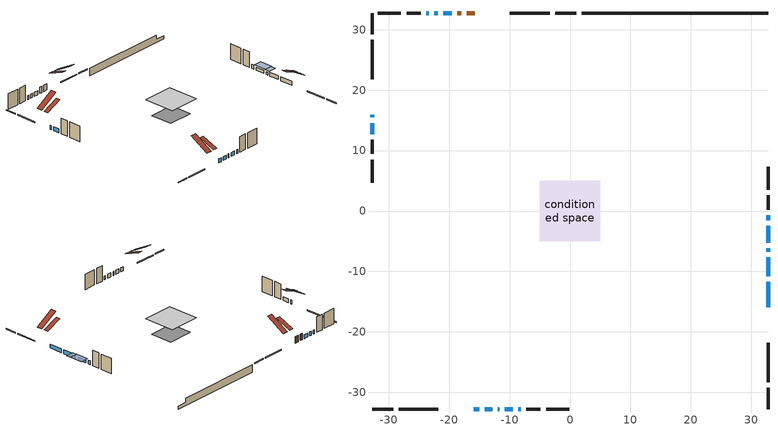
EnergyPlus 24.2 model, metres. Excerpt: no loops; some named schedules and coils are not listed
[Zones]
conditioned space
 floor adiabatic (AdiabaticFloorConstruction): -5,-5 -5,5 5,5 5,-5 z3.76
 floor foundation (Slab1 construction): -4.11,-3.58 -4.11,3.58 4.11,3.58 4.11,-3.58 z-1.02
 wall outside (RimJoist1 construction): 1.05,32.77 -2.45,32.77 / -32.77,-32.77 -29.27,-32.77 / -32.77,32.77 -32.77,29.27 / 32.77,-32.77 32.77,-29.27 z1.32:1.62
 wall outside (RimJoist2 construction): -3.38,32.77 -9.94,32.77 / -28.34,-32.77 -21.78,-32.77 / -32.77,28.34 -32.77,21.78 / 32.77,-28.34 32.77,-21.78 z1.32:1.62
 wall outside (AdiabaticWallConstruction 1): -15.78,32.77 -17.09,32.77 / -18.02,32.77 -18.67,32.77 z1.32:3.35
 wall outside (AdiabaticWallConstruction): -19.6,32.77 -20.97,32.77 / -21.89,32.77 -22.48,32.77 / 32.77,-15.93 32.77,-11.7 / 32.77,-10.78 32.77,-7.65 / -15.93,-32.77 -15,-32.77 / -14.08,-32.77 -12.91,-32.77 / -32.77,15.93 -32.77,15.49 / -11.98,-32.77 -11.75,-32.77 / -10.82,-32.77 -9.45,-32.77 / -23.41,32.77 -23.79,32.77 / -8.53,-32.77 -8.15,-32.77 / -32.77,14.56 -32.77,12.71 / 32.77,-1.52 32.77,-0.69 z1.32:2.54; 32.77,-6.73 32.77,-6.19 z1.32:2.18; 32.77,-5.26 32.77,-2.45 z1.32:2.24
 wall outside (Wall1 construction): -24.72,32.77 -27.05,32.77 / -7.22,-32.77 -4.89,-32.77 / -32.77,11.78 -32.77,9.45 / 32.77,0.24 32.77,2.57 z1.32:6.2
 wall outside (Wall2 construction): -27.98,32.77 -31.84,32.77 / -3.96,-32.77 -0.1,-32.77 / -32.77,8.52 -32.77,4.66 / 32.77,3.5 32.77,7.36 z1.32:6.2
 wall foundation (FoundationWall1 construction): 1.98,32.77,-1.02 1.98,32.77,1.32 29.69,32.77,1.32 29.69,32.77,-0.04 32.77,32.77,-0.04 32.77,32.77,-1.02
 window (WindowConstruction): -19.6,32.77 -20.97,32.77 z1.32:2.54
 window (WindowConstruction 4): -21.9,32.77 -22.48,32.77 z1.32:2.54
 window (WindowConstruction 5): 32.77,-15.93 32.77,-11.71 z1.32:2.54
 window (WindowConstruction 6): 32.77,-10.78 32.77,-7.65 z1.32:2.54
 window (WindowConstruction 7): -15.93,-32.77 -15,-32.77 z1.32:2.54
 window (WindowConstruction 8): -14.08,-32.77 -12.91,-32.77 z1.32:2.54
 window (WindowConstruction 9): -32.77,15.93 -32.77,15.49 z1.32:2.54
 window (WindowConstruction 14): 32.77,-6.72 32.77,-6.19 z1.32:2.18
 window (WindowConstruction 12): 32.77,-5.26 32.77,-2.45 z1.32:2.23
 window (WindowConstruction 13): -11.98,-32.77 -11.75,-32.77 z1.32:2.54
 window (WindowConstruction 1): -10.82,-32.77 -9.45,-32.77 z1.32:2.54
 window (WindowConstruction 10): -23.41,32.77 -23.79,32.77 z1.32:2.54
 window (WindowConstruction 11): -8.53,-32.77 -8.15,-32.77 z1.32:2.54
 window (WindowConstruction 2): -32.77,14.56 -32.77,12.71 z1.32:2.54
 window (WindowConstruction 3): 32.77,-1.52 32.77,-0.69 z1.32:2.54
 door (Door): -15.78,32.77 -17.09,32.77 z1.32:3.35
 door (Door 1): -18.02,32.77 -18.67,32.77 z1.32:3.35
 ceiling adiabatic (AdiabaticFloorConstruction): 5,-5 5,5 -5,5 -5,-5 z3.76
 roof outside (Roof1 construction): -12.57,32.77,6.2 -12.57,26.89,9.63 -10.87,26.89,9.63 -10.87,32.77,6.2; -19.15,-32.77,6.2 -19.15,-26.89,9.63 -20.85,-26.89,9.63 -20.85,-32.77,6.2; -32.77,19.15,6.2 -26.89,19.15,9.63 -26.89,20.85,9.63 -32.77,20.85,6.2; 32.77,-19.15,6.2 26.89,-19.15,9.63 26.89,-20.85,9.63 32.77,-20.85,6.2
 roof outside (Roof2 construction): -14.86,32.77,6.2 -14.86,27.74,8.29 -13.5,27.74,8.29 -13.5,32.77,6.2; -16.86,-32.77,6.2 -16.86,-27.74,8.29 -18.22,-27.74,8.29 -18.22,-32.77,6.2; -32.77,16.86,6.2 -27.74,16.86,8.29 -27.74,18.22,8.29 -32.77,18.22,6.2; 32.77,-16.86,6.2 27.74,-16.86,8.29 27.74,-18.22,8.29 32.77,-18.22,6.2
shading: 32.77,-5.58 32.77,-7.33 35.21,-7.33 35.21,-5.58 z2.79; 32.77,-1.84 32.77,-5.87 35.21,-5.87 35.21,-1.84 z2.84
[Building]
Building 1: Terrain=Suburbs
[Site:Location]
Quebec Intl AP_QC: Latitude {deg}=46.8; Longitude {deg}=-71.38; Time Zone {hr}=-5; Elevation {m}=74; Keep Site Location Information=Yes
[Site:GroundTemperature:Shallow]
0.0108218, -2.24938, -2.43038, -1.3578, 2.94801, 7.23376, 10.9493, 13.303, 13.5029, 11.5886, 7.96783, 3.81355
[Site:WaterMainsTemperature]
Calculation Method=Schedule; Temperature Schedule=mains temperature schedule
[Material] Roughness=Rough; Thermal Absorptance=0.9
Name | Thickness {m} | Conductivity {W/m-K} | Density {kg/m3} | Specific Heat {J/kg-K} | Solar Absorptance | Visible Absorptance
asphalt or fiberglass shingles | 0.00635 | 0.162714 | 1121.4 | 1465.45 | 0.4 | 0.4
concrete 4.0 in. | 0.1016 | 1.803125 | 2242.8 | 837.4 | 0.7 | 0.7
concrete 8.0 in. | 0.2032 | 1.803125 | 2242.8 | 837.4 | 0.7 | 0.7
door material | 0.04445 | 0.053851 | 512.64 | 1214.23 | 0.7 | 0.7
exterior vertical ins | 0.0410211 | 0.029427 | 32.04 | 1214.23 | 0.7 | 0.7
floor covering | 0.0127 | 0.0433444 | 54.468 | 1339.84 | 0.6 | 0.6
floor rigid ins; wall rigid ins | 0.512978 | 0.029427 | 32.04 | 1214.23 | 0.7 | 0.7
floor stud and cavity | 0.1397 | 1.75129 | 37.0049 | 1207.88 | 0.7 | 0.7
furniture material conditioned space 1 | 0.1524 | 0.115458 | 640.8 | 1214.23 | 0.6 | 0.6
gypsum board | 0.0127 | 0.160291 | 801 | 837.4 | 0.6 | 0.6
gypsum board 1 | 0.0127 | 0.160291 | 801 | 837.4 | 0.7 | 0.7
osb sheathing 0.5 in. | 0.0127 | 0.115458 | 512.64 | 1214.23 | 0.7 | 0.7
osb sheathing 0.75 in. | 0.01905 | 0.115458 | 512.64 | 1214.23 | 0.7 | 0.7
osb sheathing 2.0 in. | 0.0508 | 0.115458 | 512.64 | 1214.23 | 0.7 | 0.7
rim joist rigid ins; roof rigid ins | 0.051816 | 0.029427 | 32.04 | 1214.23 | 0.7 | 0.7
rim joist stud and cavity | 0.0508 | 0.397493 | 125.044 | 1163.47 | 0.6 | 0.6
rim joist stud and cavity 1 | 0.0508 | 0.0349451 | 125.044 | 1163.47 | 0.6 | 0.6
roof stud and cavity | 0.2032 | 0.146882 | 78.34581 | 1123.46 | 0.7 | 0.7
roof stud and cavity 1 | 0.2032 | 0.148425 | 78.34581 | 1123.46 | 0.7 | 0.7
wall stud and cavity | 0.1397 | 0.0847632 | 139.0536 | 1170.24 | 0.7 | 0.7
wall stud and cavity 1 | 0.1397 | 0.0830768 | 139.0536 | 1170.24 | 0.7 | 0.7
wall stud and cavity 2 | 0.0889 | 0.380278 | 52.3479 | 1209.89 | 0.7 | 0.7
wall stud and cavity 3 | 0.0889 | 0.391764 | 83.0341 | 1211.67 | 0.7 | 0.7
wood siding | 0.0254 | 0.102417 | 544.68 | 1172.36 | 0.4 | 0.4
wood siding 1; wood siding 2; wood siding 3 | 0.0254 | 0.102417 | 544.68 | 1172.36 | 0.7 | 0.7
[WindowMaterial:SimpleGlazingSystem]
Name | U-Factor {W/m2-K} | Solar Heat Gain Coefficient
WindowMaterial | 2.96732 | 0.55
WindowMaterial 1 | 2.95029 | 0.58
WindowMaterial 10 | 3.07407 | 0.36
WindowMaterial 2 | 3.73556 | 0.71
WindowMaterial 3 | 2.98776 | 0.52
WindowMaterial 4 | 2.93382 | 0.6
WindowMaterial 5 | 2.97414 | 0.6
WindowMaterial 6 | 3.00196 | 0.5
WindowMaterial 7 | 3.10757 | 0.59
WindowMaterial 8 | 3.04795 | 0.44
WindowMaterial 9 | 3.02297 | 0.51
[Construction]
AdiabaticFloorConstruction: floor stud and cavity, floor rigid ins, osb sheathing 0.75 in., floor covering
AdiabaticWallConstruction: wood siding 2, wall rigid ins, wall stud and cavity 2, gypsum board
AdiabaticWallConstruction 1: wood siding 3, wall rigid ins, wall stud and cavity 2, gypsum board
Door; Door 1: door material
FoundationWall1 construction: concrete 8.0 in., gypsum board 1
furniture construction conditioned space 1: furniture material conditioned space 1
PartitionWallConstruction: gypsum board, wall stud and cavity 3, gypsum board
RimJoist1 construction: wood siding 1, rim joist rigid ins, osb sheathing 2.0 in., rim joist stud and cavity
RimJoist2 construction: wood siding 1, rim joist rigid ins, osb sheathing 2.0 in., rim joist stud and cavity 1
Roof1 construction: asphalt or fiberglass shingles, roof rigid ins, osb sheathing 0.75 in., roof stud and cavity, gypsum board
Roof2 construction: asphalt or fiberglass shingles, roof rigid ins, osb sheathing 0.75 in., roof stud and cavity 1, gypsum board
Slab1 construction: concrete 4.0 in.
Wall1 construction: wood siding, osb sheathing 0.5 in., wall stud and cavity, gypsum board
Wall2 construction: wood siding, osb sheathing 0.5 in., wall stud and cavity 1, gypsum board
WindowConstruction; WindowConstruction 1: WindowMaterial
WindowConstruction 10: WindowMaterial 7
WindowConstruction 11; WindowConstruction 14: WindowMaterial 8
WindowConstruction 12: WindowMaterial 9
WindowConstruction 13: WindowMaterial 10
WindowConstruction 2; WindowConstruction 7: WindowMaterial 1
WindowConstruction 3: WindowMaterial 2
WindowConstruction 4; WindowConstruction 8: WindowMaterial 3
WindowConstruction 5: WindowMaterial 4
WindowConstruction 6: WindowMaterial 5
WindowConstruction 9: WindowMaterial 6
[Zone]
conditioned space: Multiplier=1; Volume {m3}=457.2; Part of Total Floor Area=Yes
[Space]
conditioned space 1: Zone=conditioned space; Volume {m3}=457.2
[SurfaceProperty:ExposedFoundationPerimeter]
Slab1: Exposed Perimeter Calculation Method=TotalExposedPerimeter; Total Exposed Perimeter {m}=30.785
[InternalMass] Zone or ZoneList=conditioned space; Space or SpaceList=conditioned space 1
Name | Construction | Surface Area {m2}
furniture mass conditioned space 1 | furniture construction conditioned space 1 | 63.6201
partition wall mass | PartitionWallConstruction | 159.05
[Lights]
interior lighting: Zone or ZoneList or Space or SpaceList=conditioned space 1; Schedule=interior lighting schedule; Design Level Calculation Method=LightingLevel; Lighting Level {W}=343.2; Return Air Fraction=0; Fraction Radiant=0.6; Fraction Visible=0.2; Fraction Replaceable=1
[People]
occupants: Zone or ZoneList or Space or SpaceList=conditioned space 1; Number of People Schedule=occupants schedule; Number of People Calculation Method=People; Number of People=3; Fraction Radiant=0.314171; Sensible Heat Fraction=0.56303; Activity Level Schedule=occupants activity schedule; Carbon Dioxide Generation Rate {m3/s-W}=0; Enable ASHRAE 55 Comfort Warnings=No; Mean Radiant Temperature Calculation Type=EnclosureAveraged
[ElectricEquipment] Zone or ZoneList or Space or SpaceList=conditioned space 1; Design Level Calculation Method=EquipmentLevel
Name | Schedule | Design Level {W} | Fraction Latent | Fraction Radiant | Fraction Lost
clothes dryer | clothes dryer schedule | 140.772 | 0.015 | 0.081 | 0.85
clothes washer | clothes washer schedule | 32.1985 | 0.03 | 0.162 | 0.7
cooking range | cooking range schedule | 215.147 | 0.08 | 0.432 | 0.2
dishwasher | dishwasher schedule | 66.8632 | 0.3 | 0.18 | 0.4
fridge | fridge schedule | 72.9452 | 0 | 0.6 | 0
mech vent house fan | mech vent house fan schedule | 0 | 0 | 0 | 1
mech vent house fan cfis | mech vent house fan cfis schedule | 0 | 0 | 0 | 0
mech vent range fan 0 | mech vent range fan 0 schedule | 57 | 0 | 0 | 1
misc plug loads | misc plug loads schedule | 494.7 | 0.045 | 0.513 | 0.1
whole house fan | Always On Discrete | 0 | 0 | 0 | 1
[OtherEquipment] Zone or ZoneList or Space or SpaceList=conditioned space 1; Design Level Calculation Method=EquipmentLevel
Name | Fuel Type | Schedule | Design Level {W} | Fraction Latent | Fraction Radiant | Fraction Lost
clothes dryer 1 | Electricity | clothes dryer schedule | 0 | 0.015 | 0.081 | 0.85
cooking range 1 | Electricity | cooking range schedule | 0 | 0.08 | 0.432 | 0.2
general water use latent | None | general water use schedule | 62.594 | 1 | 0 | 0
general water use sensible | None | general water use schedule | -61.6891 | 0 | 0.6 | 0
mech vent house fan latent load | None | Always On Discrete | 0 | 1 | 0 | 0
mech vent house fan sensible load | None | Always On Discrete | 0 | 0 | 0 | 0
water heater energy adjustment1 | Electricity | Always On Discrete | 0.01 | 0 | 0 | 1
[ZoneInfiltration:DesignFlowRate] Zone or ZoneList or Space or SpaceList=conditioned space 1; Schedule=Always On Discrete; Design Flow Rate Calculation Method=Flow/Zone; Design Flow Rate {m3/s}=0
infil flow; natural vent flow; whole house fan flow
[ZoneControl:Thermostat]
conditioned space Thermostat: Zone or ZoneList=conditioned space; Control Type Schedule=conditioned space Thermostat Schedule; Control 1=conditioned space temperature setpoint; Temperature Difference Between Cutout And Setpoint {deltaC}=0
[ThermostatSetpoint:DualSetpoint]
conditioned space temperature setpoint: Heating Setpoint Temperature Schedule=heating setpoint; Cooling Setpoint Temperature Schedule=cooling setpoint
[AirLoopHVAC:UnitarySystem] Control Type=Load; Controlling Zone or Thermostat Location=conditioned space; Dehumidification Control Type=None; Availability Schedule=Always On Discrete; Fan Placement=BlowThrough; DX Heating Coil Sizing Ratio=1; Use DOAS DX Cooling Coil=No; Minimum Supply Air Temperature {C}=2; Latent Load Control=SensibleOnlyLoadControl; Cooling Supply Air Flow Rate Method=None; Heating Supply Air Flow Rate Method=SupplyAirFlowRate; Heating Supply Air Flow Rate {m3/s}=0.00141584; No Load Supply Air Flow Rate Method=SupplyAirFlowRate; No Load Supply Air Flow Rate {m3/s}=0; No Load Supply Air Flow Rate Control Set To Low Speed=Yes; Maximum Supply Air Temperature {C}=48.8889; Maximum Outdoor Dry-Bulb Temperature for Supplemental Heater Operation {C}=21; Ancillary On-Cycle Electric Power {W}=0; Ancillary Off-Cycle Electric Power {W}=0
Name | Supply Fan | Supply Air Fan Operating Mode Schedule | Heating Coil
unit heater unitary system | unit heater supply fan | unit heater auto fan schedule | unit heater htg coil
unit heater unitary system 1 | unit heater supply fan 1 | unit heater auto fan schedule 1 | unit heater htg coil 1
[Zone equipment]
conditioned space: electric baseboard, unit heater unitary system, unit heater unitary system 1
[Foundation:Kiva]
Foundation Kiva 1: Initial Indoor Air Temperature {C}=18; Wall Height Above Grade {m}=1.32; Wall Depth Below Slab {m}=0.2032; Custom Block Material Name 1=exterior vertical ins; Custom Block Depth 1 {m}=2.34001; Custom Block X Position 1 {m}=0.2159; Custom Block Z Position 1 {m}=0
[Foundation:Kiva:Settings]
Soil Conductivity {W/m-K}=0.849921; Soil Density {kg/m3}=1842.3; Soil Specific Heat {J/kg-K}=418.7; Ground Solar Absorptivity=0.9; Ground Thermal Absorptivity=0.9; Ground Surface Roughness {m}=0.03; Far-Field Width {m}=40; Deep-Ground Boundary Condition=ZeroFlux; Deep-Ground Depth {m}=40; Minimum Cell Dimension {m}=0.2; Maximum Cell Growth Coefficient=3; Simulation Timestep=Timestep
[Exterior:Lights]
exterior lighting: Schedule=exterior lighting schedule; Design Level {W}=75.6
[EnergyManagementSystem:Sensor] Output:Variable or Output:Meter Index Key=conditioned space
Name | Output:Variable or Output:Meter
conditioned_space_clg_unmet_s | Zone Cooling Setpoint Not Met Time
conditioned_space_htg_unmet_s | Zone Heating Setpoint Not Met Time
fridge_tin_s; tin_s; tin_s_1 | Zone Mean Air Temperature
tout_s | Zone Outdoor Air Drybulb Temperature
win_s | Zone Air Humidity Ratio
[Schedule:Week:Daily]
interior lighting schedule Week Rule - Jan1-Jan27: interior lighting schedule day, interior lighting schedule day, interior lighting schedule day, interior lighting schedule day, interior lighting schedule day, interior lighting schedule day, interior lighting schedule day, interior lighting schedule default day, interior lighting schedule default day, interior lighting schedule default day, interior lighting schedule default day, interior lighting schedule default day
interior lighting schedule Week Rule - Jan28-Feb3: interior lighting schedule day, interior lighting schedule day, interior lighting schedule day, interior lighting schedule day, interior lighting schedule day 1, interior lighting schedule day 1, interior lighting schedule day 1, interior lighting schedule default day, interior lighting schedule default day, interior lighting schedule default day, interior lighting schedule default day, interior lighting schedule default day
interior lighting schedule Week Rule - Feb4-Feb24: interior lighting schedule day 1, interior lighting schedule day 1, interior lighting schedule day 1, interior lighting schedule day 1, interior lighting schedule day 1, interior lighting schedule day 1, interior lighting schedule day 1, interior lighting schedule default day, interior lighting schedule default day, interior lighting schedule default day, interior lighting schedule default day, interior lighting schedule default day
interior lighting schedule Week Rule - Feb25-Mar3: interior lighting schedule day 1, interior lighting schedule day 1, interior lighting schedule day 1, interior lighting schedule day 1, interior lighting schedule day 2, interior lighting schedule day 2, interior lighting schedule day 2, interior lighting schedule default day, interior lighting schedule default day, interior lighting schedule default day, interior lighting schedule default day, interior lighting schedule default day
interior lighting schedule Week Rule - Mar4-Mar31: interior lighting schedule day 2, interior lighting schedule day 2, interior lighting schedule day 2, interior lighting schedule day 2, interior lighting schedule day 2, interior lighting schedule day 2, interior lighting schedule day 2, interior lighting schedule default day, interior lighting schedule default day, interior lighting schedule default day, interior lighting schedule default day, interior lighting schedule default day
interior lighting schedule Week Rule - Apr1-Apr28: interior lighting schedule day 3, interior lighting schedule day 3, interior lighting schedule day 3, interior lighting schedule day 3, interior lighting schedule day 3, interior lighting schedule day 3, interior lighting schedule day 3, interior lighting schedule default day, interior lighting schedule default day, interior lighting schedule default day, interior lighting schedule default day, interior lighting schedule default day
interior lighting schedule Week Rule - Apr29-May5: interior lighting schedule day 3, interior lighting schedule day 3, interior lighting schedule day 4, interior lighting schedule day 4, interior lighting schedule day 4, interior lighting schedule day 4, interior lighting schedule day 4, interior lighting schedule default day, interior lighting schedule default day, interior lighting schedule default day, interior lighting schedule default day, interior lighting schedule default day
interior lighting schedule Week Rule - May6-May26: interior lighting schedule day 4, interior lighting schedule day 4, interior lighting schedule day 4, interior lighting schedule day 4, interior lighting schedule day 4, interior lighting schedule day 4, interior lighting schedule day 4, interior lighting schedule default day, interior lighting schedule default day, interior lighting schedule default day, interior lighting schedule default day, interior lighting schedule default day
interior lighting schedule Week Rule - May27-Jun2: interior lighting schedule day 4, interior lighting schedule day 4, interior lighting schedule day 4, interior lighting schedule day 4, interior lighting schedule day 4, interior lighting schedule day 5, interior lighting schedule day 5, interior lighting schedule default day, interior lighting schedule default day, interior lighting schedule default day, interior lighting schedule default day, interior lighting schedule default day
interior lighting schedule Week Rule - Jun3-Jun30: interior lighting schedule day 5, interior lighting schedule day 5, interior lighting schedule day 5, interior lighting schedule day 5, interior lighting schedule day 5, interior lighting schedule day 5, interior lighting schedule day 5, interior lighting schedule default day, interior lighting schedule default day, interior lighting schedule default day, interior lighting schedule default day, interior lighting schedule default day
interior lighting schedule Week Rule - Jul1-Jul28: interior lighting schedule day 6, interior lighting schedule day 6, interior lighting schedule day 6, interior lighting schedule day 6, interior lighting schedule day 6, interior lighting schedule day 6, interior lighting schedule day 6, interior lighting schedule default day, interior lighting schedule default day, interior lighting schedule default day, interior lighting schedule default day, interior lighting schedule default day
interior lighting schedule Week Rule - Jul29-Aug4: interior lighting schedule day 6, interior lighting schedule day 6, interior lighting schedule day 6, interior lighting schedule day 7, interior lighting schedule day 7, interior lighting schedule day 7, interior lighting schedule day 7, interior lighting schedule default day, interior lighting schedule default day, interior lighting schedule default day, interior lighting schedule default day, interior lighting schedule default day
interior lighting schedule Week Rule - Aug5-Aug25: interior lighting schedule day 7, interior lighting schedule day 7, interior lighting schedule day 7, interior lighting schedule day 7, interior lighting schedule day 7, interior lighting schedule day 7, interior lighting schedule day 7, interior lighting schedule default day, interior lighting schedule default day, interior lighting schedule default day, interior lighting schedule default day, interior lighting schedule default day
interior lighting schedule Week Rule - Aug26-Sep1: interior lighting schedule day 7, interior lighting schedule day 7, interior lighting schedule day 7, interior lighting schedule day 7, interior lighting schedule day 7, interior lighting schedule day 7, interior lighting schedule day 8, interior lighting schedule default day, interior lighting schedule default day, interior lighting schedule default day, interior lighting schedule default day, interior lighting schedule default day
interior lighting schedule Week Rule - Sep2-Sep29: interior lighting schedule day 8, interior lighting schedule day 8, interior lighting schedule day 8, interior lighting schedule day 8, interior lighting schedule day 8, interior lighting schedule day 8, interior lighting schedule day 8, interior lighting schedule default day, interior lighting schedule default day, interior lighting schedule default day, interior lighting schedule default day, interior lighting schedule default day
interior lighting schedule Week Rule - Sep30-Oct6: interior lighting schedule day 8, interior lighting schedule day 9, interior lighting schedule day 9, interior lighting schedule day 9, interior lighting schedule day 9, interior lighting schedule day 9, interior lighting schedule day 9, interior lighting schedule default day, interior lighting schedule default day, interior lighting schedule default day, interior lighting schedule default day, interior lighting schedule default day
interior lighting schedule Week Rule - Oct7-Oct27: interior lighting schedule day 9, interior lighting schedule day 9, interior lighting schedule day 9, interior lighting schedule day 9, interior lighting schedule day 9, interior lighting schedule day 9, interior lighting schedule day 9, interior lighting schedule default day, interior lighting schedule default day, interior lighting schedule default day, interior lighting schedule default day, interior lighting schedule default day
interior lighting schedule Week Rule - Oct28-Nov3: interior lighting schedule day 9, interior lighting schedule day 9, interior lighting schedule day 9, interior lighting schedule day 9, interior lighting schedule day 10, interior lighting schedule day 10, interior lighting schedule day 10, interior lighting schedule default day, interior lighting schedule default day, interior lighting schedule default day, interior lighting schedule default day, interior lighting schedule default day
interior lighting schedule Week Rule - Nov4-Nov24: interior lighting schedule day 10, interior lighting schedule day 10, interior lighting schedule day 10, interior lighting schedule day 10, interior lighting schedule day 10, interior lighting schedule day 10, interior lighting schedule day 10, interior lighting schedule default day, interior lighting schedule default day, interior lighting schedule default day, interior lighting schedule default day, interior lighting schedule default day
interior lighting schedule Week Rule - Nov25-Dec1: interior lighting schedule day 10, interior lighting schedule day 10, interior lighting schedule day 10, interior lighting schedule day 10, interior lighting schedule day 10, interior lighting schedule day 10, interior lighting schedule day 11, interior lighting schedule default day, interior lighting schedule default day, interior lighting schedule default day, interior lighting schedule default day, interior lighting schedule default day
interior lighting schedule Week Rule - Dec2-Dec31: interior lighting schedule day 11, interior lighting schedule day 11, interior lighting schedule day 11, interior lighting schedule day 11, interior lighting schedule day 11, interior lighting schedule day 11, interior lighting schedule day 11, interior lighting schedule default day, interior lighting schedule default day, interior lighting schedule default day, interior lighting schedule default day, interior lighting schedule default day
occupants schedule Week Rule - Jan1-Dec31: occupants schedule day, occupants schedule day, occupants schedule day, occupants schedule day, occupants schedule day, occupants schedule day, occupants schedule day, occupants schedule default day, occupants schedule default day, occupants schedule default day, occupants schedule default day, occupants schedule default day
clothes dryer schedule Week Rule - Jan1-Dec31: clothes dryer schedule day, clothes dryer schedule day, clothes dryer schedule day, clothes dryer schedule day, clothes dryer schedule day, clothes dryer schedule day, clothes dryer schedule day, clothes dryer schedule default day, clothes dryer schedule default day, clothes dryer schedule default day, clothes dryer schedule default day, clothes dryer schedule default day
clothes washer schedule Week Rule - Jan1-Dec31: clothes washer schedule day, clothes washer schedule day, clothes washer schedule day, clothes washer schedule day, clothes washer schedule day, clothes washer schedule day, clothes washer schedule day, clothes washer schedule default day, clothes washer schedule default day, clothes washer schedule default day, clothes washer schedule default day, clothes washer schedule default day
cooking range schedule Week Rule - Jan1-Dec31: cooking range schedule day, cooking range schedule day, cooking range schedule day, cooking range schedule day, cooking range schedule day, cooking range schedule day, cooking range schedule day, cooking range schedule default day, cooking range schedule default day, cooking range schedule default day, cooking range schedule default day, cooking range schedule default day
dishwasher schedule Week Rule - Jan1-Dec31: dishwasher schedule day, dishwasher schedule day, dishwasher schedule day, dishwasher schedule day, dishwasher schedule day, dishwasher schedule day, dishwasher schedule day, dishwasher schedule default day, dishwasher schedule default day, dishwasher schedule default day, dishwasher schedule default day, dishwasher schedule default day
mech vent range fan 0 schedule Week Rule - Jan1-Dec31: mech vent range fan 0 schedule day, mech vent range fan 0 schedule day, mech vent range fan 0 schedule day, mech vent range fan 0 schedule day, mech vent range fan 0 schedule day, mech vent range fan 0 schedule day, mech vent range fan 0 schedule day, mech vent range fan 0 schedule default day, mech vent range fan 0 schedule default day, mech vent range fan 0 schedule default day, mech vent range fan 0 schedule default day, mech vent range fan 0 schedule default day
misc plug loads schedule Week Rule - Jan1-Dec31: misc plug loads schedule day, misc plug loads schedule day, misc plug loads schedule day, misc plug loads schedule day, misc plug loads schedule day, misc plug loads schedule day, misc plug loads schedule day, misc plug loads schedule default day, misc plug loads schedule default day, misc plug loads schedule default day, misc plug loads schedule default day, misc plug loads schedule default day
general water use schedule Week Rule - Jan1-Dec31: general water use schedule day, general water use schedule day, general water use schedule day, general water use schedule day, general water use schedule day, general water use schedule day, general water use schedule day, general water use schedule default day, general water use schedule default day, general water use schedule default day, general water use schedule default day, general water use schedule default day
exterior lighting schedule Week Rule - Jan1-Jan27: exterior lighting schedule day, exterior lighting schedule day, exterior lighting schedule day, exterior lighting schedule day, exterior lighting schedule day, exterior lighting schedule day, exterior lighting schedule day, exterior lighting schedule default day, exterior lighting schedule default day, exterior lighting schedule default day, exterior lighting schedule default day, exterior lighting schedule default day
exterior lighting schedule Week Rule - Jan28-Feb3: exterior lighting schedule day, exterior lighting schedule day, exterior lighting schedule day, exterior lighting schedule day, exterior lighting schedule day 1, exterior lighting schedule day 1, exterior lighting schedule day 1, exterior lighting schedule default day, exterior lighting schedule default day, exterior lighting schedule default day, exterior lighting schedule default day, exterior lighting schedule default day
exterior lighting schedule Week Rule - Feb4-Feb24: exterior lighting schedule day 1, exterior lighting schedule day 1, exterior lighting schedule day 1, exterior lighting schedule day 1, exterior lighting schedule day 1, exterior lighting schedule day 1, exterior lighting schedule day 1, exterior lighting schedule default day, exterior lighting schedule default day, exterior lighting schedule default day, exterior lighting schedule default day, exterior lighting schedule default day
exterior lighting schedule Week Rule - Feb25-Mar3: exterior lighting schedule day 1, exterior lighting schedule day 1, exterior lighting schedule day 1, exterior lighting schedule day 1, exterior lighting schedule day 2, exterior lighting schedule day 2, exterior lighting schedule day 2, exterior lighting schedule default day, exterior lighting schedule default day, exterior lighting schedule default day, exterior lighting schedule default day, exterior lighting schedule default day
exterior lighting schedule Week Rule - Mar4-Mar31: exterior lighting schedule day 2, exterior lighting schedule day 2, exterior lighting schedule day 2, exterior lighting schedule day 2, exterior lighting schedule day 2, exterior lighting schedule day 2, exterior lighting schedule day 2, exterior lighting schedule default day, exterior lighting schedule default day, exterior lighting schedule default day, exterior lighting schedule default day, exterior lighting schedule default day
exterior lighting schedule Week Rule - Apr1-Apr28: exterior lighting schedule day 3, exterior lighting schedule day 3, exterior lighting schedule day 3, exterior lighting schedule day 3, exterior lighting schedule day 3, exterior lighting schedule day 3, exterior lighting schedule day 3, exterior lighting schedule default day, exterior lighting schedule default day, exterior lighting schedule default day, exterior lighting schedule default day, exterior lighting schedule default day
exterior lighting schedule Week Rule - Apr29-May5: exterior lighting schedule day 3, exterior lighting schedule day 3, exterior lighting schedule day 4, exterior lighting schedule day 4, exterior lighting schedule day 4, exterior lighting schedule day 4, exterior lighting schedule day 4, exterior lighting schedule default day, exterior lighting schedule default day, exterior lighting schedule default day, exterior lighting schedule default day, exterior lighting schedule default day
exterior lighting schedule Week Rule - May6-May26: exterior lighting schedule day 4, exterior lighting schedule day 4, exterior lighting schedule day 4, exterior lighting schedule day 4, exterior lighting schedule day 4, exterior lighting schedule day 4, exterior lighting schedule day 4, exterior lighting schedule default day, exterior lighting schedule default day, exterior lighting schedule default day, exterior lighting schedule default day, exterior lighting schedule default day
exterior lighting schedule Week Rule - May27-Jun2: exterior lighting schedule day 4, exterior lighting schedule day 4, exterior lighting schedule day 4, exterior lighting schedule day 4, exterior lighting schedule day 4, exterior lighting schedule day 5, exterior lighting schedule day 5, exterior lighting schedule default day, exterior lighting schedule default day, exterior lighting schedule default day, exterior lighting schedule default day, exterior lighting schedule default day
exterior lighting schedule Week Rule - Jun3-Jun30: exterior lighting schedule day 5, exterior lighting schedule day 5, exterior lighting schedule day 5, exterior lighting schedule day 5, exterior lighting schedule day 5, exterior lighting schedule day 5, exterior lighting schedule day 5, exterior lighting schedule default day, exterior lighting schedule default day, exterior lighting schedule default day, exterior lighting schedule default day, exterior lighting schedule default day
exterior lighting schedule Week Rule - Jul1-Jul28: exterior lighting schedule day 6, exterior lighting schedule day 6, exterior lighting schedule day 6, exterior lighting schedule day 6, exterior lighting schedule day 6, exterior lighting schedule day 6, exterior lighting schedule day 6, exterior lighting schedule default day, exterior lighting schedule default day, exterior lighting schedule default day, exterior lighting schedule default day, exterior lighting schedule default day
exterior lighting schedule Week Rule - Jul29-Aug4: exterior lighting schedule day 6, exterior lighting schedule day 6, exterior lighting schedule day 6, exterior lighting schedule day 7, exterior lighting schedule day 7, exterior lighting schedule day 7, exterior lighting schedule day 7, exterior lighting schedule default day, exterior lighting schedule default day, exterior lighting schedule default day, exterior lighting schedule default day, exterior lighting schedule default day
exterior lighting schedule Week Rule - Aug5-Aug25: exterior lighting schedule day 7, exterior lighting schedule day 7, exterior lighting schedule day 7, exterior lighting schedule day 7, exterior lighting schedule day 7, exterior lighting schedule day 7, exterior lighting schedule day 7, exterior lighting schedule default day, exterior lighting schedule default day, exterior lighting schedule default day, exterior lighting schedule default day, exterior lighting schedule default day
exterior lighting schedule Week Rule - Aug26-Sep1: exterior lighting schedule day 7, exterior lighting schedule day 7, exterior lighting schedule day 7, exterior lighting schedule day 7, exterior lighting schedule day 7, exterior lighting schedule day 7, exterior lighting schedule day 8, exterior lighting schedule default day, exterior lighting schedule default day, exterior lighting schedule default day, exterior lighting schedule default day, exterior lighting schedule default day
exterior lighting schedule Week Rule - Sep2-Sep29: exterior lighting schedule day 8, exterior lighting schedule day 8, exterior lighting schedule day 8, exterior lighting schedule day 8, exterior lighting schedule day 8, exterior lighting schedule day 8, exterior lighting schedule day 8, exterior lighting schedule default day, exterior lighting schedule default day, exterior lighting schedule default day, exterior lighting schedule default day, exterior lighting schedule default day
exterior lighting schedule Week Rule - Sep30-Oct6: exterior lighting schedule day 8, exterior lighting schedule day 9, exterior lighting schedule day 9, exterior lighting schedule day 9, exterior lighting schedule day 9, exterior lighting schedule day 9, exterior lighting schedule day 9, exterior lighting schedule default day, exterior lighting schedule default day, exterior lighting schedule default day, exterior lighting schedule default day, exterior lighting schedule default day
[Schedule:Year]
interior lighting schedule: interior lighting schedule Week Rule - Jan1-Jan27, 1, 1, 1, 27, interior lighting schedule Week Rule - Jan28-Feb3, 1, 28, 2, 3, interior lighting schedule Week Rule - Feb4-Feb24, 2, 4, 2, 24, interior lighting schedule Week Rule - Feb25-Mar3, 2, 25, 3, 3, interior lighting schedule Week Rule - Mar4-Mar31, 3, 4, 3, 31, interior lighting schedule Week Rule - Apr1-Apr28, 4, 1, 4, 28, interior lighting schedule Week Rule - Apr29-May5, 4, 29, 5, 5, interior lighting schedule Week Rule - May6-May26, 5, 6, 5, 26, interior lighting schedule Week Rule - May27-Jun2, 5, 27, 6, 2, interior lighting schedule Week Rule - Jun3-Jun30, 6, 3, 6, 30, interior lighting schedule Week Rule - Jul1-Jul28, 7, 1, 7, 28, interior lighting schedule Week Rule - Jul29-Aug4, 7, 29, 8, 4, interior lighting schedule Week Rule - Aug5-Aug25, 8, 5, 8, 25, interior lighting schedule Week Rule - Aug26-Sep1, 8, 26, 9, 1, interior lighting schedule Week Rule - Sep2-Sep29, 9, 2, 9, 29, interior lighting schedule Week Rule - Sep30-Oct6, 9, 30, 10, 6, interior lighting schedule Week Rule - Oct7-Oct27, 10, 7, 10, 27, interior lighting schedule Week Rule - Oct28-Nov3, 10, 28, 11, 3, interior lighting schedule Week Rule - Nov4-Nov24, 11, 4, 11, 24, interior lighting schedule Week Rule - Nov25-Dec1, 11, 25, 12, 1, interior lighting schedule Week Rule - Dec2-Dec31, 12, 2, 12, 31
occupants schedule: occupants schedule Week Rule - Jan1-Dec31, 1, 1, 12, 31
clothes dryer schedule: clothes dryer schedule Week Rule - Jan1-Dec31, 1, 1, 12, 31
clothes washer schedule: clothes washer schedule Week Rule - Jan1-Dec31, 1, 1, 12, 31
cooking range schedule: cooking range schedule Week Rule - Jan1-Dec31, 1, 1, 12, 31
dishwasher schedule: dishwasher schedule Week Rule - Jan1-Dec31, 1, 1, 12, 31
mech vent range fan 0 schedule: mech vent range fan 0 schedule Week Rule - Jan1-Dec31, 1, 1, 12, 31
misc plug loads schedule: misc plug loads schedule Week Rule - Jan1-Dec31, 1, 1, 12, 31
general water use schedule: general water use schedule Week Rule - Jan1-Dec31, 1, 1, 12, 31
exterior lighting schedule: exterior lighting schedule Week Rule - Jan1-Jan27, 1, 1, 1, 27, exterior lighting schedule Week Rule - Jan28-Feb3, 1, 28, 2, 3, exterior lighting schedule Week Rule - Feb4-Feb24, 2, 4, 2, 24, exterior lighting schedule Week Rule - Feb25-Mar3, 2, 25, 3, 3, exterior lighting schedule Week Rule - Mar4-Mar31, 3, 4, 3, 31, exterior lighting schedule Week Rule - Apr1-Apr28, 4, 1, 4, 28, exterior lighting schedule Week Rule - Apr29-May5, 4, 29, 5, 5, exterior lighting schedule Week Rule - May6-May26, 5, 6, 5, 26, exterior lighting schedule Week Rule - May27-Jun2, 5, 27, 6, 2, exterior lighting schedule Week Rule - Jun3-Jun30, 6, 3, 6, 30, exterior lighting schedule Week Rule - Jul1-Jul28, 7, 1, 7, 28, exterior lighting schedule Week Rule - Jul29-Aug4, 7, 29, 8, 4, exterior lighting schedule Week Rule - Aug5-Aug25, 8, 5, 8, 25, exterior lighting schedule Week Rule - Aug26-Sep1, 8, 26, 9, 1, exterior lighting schedule Week Rule - Sep2-Sep29, 9, 2, 9, 29, exterior lighting schedule Week Rule - Sep30-Oct6, 9, 30, 10, 6, exterior lighting schedule Week Rule - Oct7-Oct27, 10, 7, 10, 27, exterior lighting schedule Week Rule - Oct28-Nov3, 10, 28, 11, 3, exterior lighting schedule Week Rule - Nov4-Nov24, 11, 4, 11, 24, exterior lighting schedule Week Rule - Nov25-Dec1, 11, 25, 12, 1, exterior lighting schedule Week Rule - Dec2-Dec31, 12, 2, 12, 31
[Schedule:Constant]
Name | Hourly Value
occupants activity schedule | 117.228
fridge schedule; unit heater auto fan schedule; unit heater auto fan schedule 1 | 0
mech vent house fan schedule; mech vent house fan cfis schedule; Always On Discrete | 1
[Schedule:Compact]
conditioned space Thermostat Schedule: Through: 12/31, For: AllDays, Until: 24:00, 4
mains temperature schedule: Through: 01/01, For: AllDays, Until: 24:00, 5.175, Through: 01/02, For: AllDays, Until: 24:00, 5.10167, Through: 01/03, For: AllDays, Until: 24:00, 5.02889, Through: 01/04, For: AllDays, Until: 24:00, 4.95778, Through: 01/05, For: AllDays, Until: 24:00, 4.88778, Through: 01/06, For: AllDays, Until: 24:00, 4.81833, Through: 01/07, For: AllDays, Until: 24:00, 4.75056, Through: 01/08, For: AllDays, Until: 24:00, 4.68389, Through: 01/09, For: AllDays, Until: 24:00, 4.61833, Through: 01/10, For: AllDays, Until: 24:00, 4.55389, Through: 01/11, For: AllDays, Until: 24:00, 4.49056, Through: 01/12, For: AllDays, Until: 24:00, 4.42889, Through: 01/13, For: AllDays, Until: 24:00, 4.36778, Through: 01/14, For: AllDays, Until: 24:00, 4.30889, Through: 01/15, For: AllDays, Until: 24:00, 4.25056, Through: 01/16, For: AllDays, Until: 24:00, 4.19389, Through: 01/17, For: AllDays, Until: 24:00, 4.13833, Through: 01/18, For: AllDays, Until: 24:00, 4.08444, Through: 01/19, For: AllDays, Until: 24:00, 4.03167, Through: 01/20, For: AllDays, Until: 24:00, 3.98056, Through: 01/21, For: AllDays, Until: 24:00, 3.93056, Through: 01/22, For: AllDays, Until: 24:00, 3.88222, Through: 01/23, For: AllDays, Until: 24:00, 3.835, Through: 01/24, For: AllDays, Until: 24:00, 3.78944, Through: 01/25, For: AllDays, Until: 24:00, 3.74556, Through: 01/26, For: AllDays, Until: 24:00, 3.70278, Through: 01/27, For: AllDays, Until: 24:00, 3.66167, Through: 01/28, For: AllDays, Until: 24:00, 3.62167, Through: 01/29, For: AllDays, Until: 24:00, 3.58389, Through: 01/30, For: AllDays, Until: 24:00, 3.54722, Through: 01/31, For: AllDays, Until: 24:00, 3.51167, Through: 02/01, For: AllDays, Until: 24:00, 3.47833, Through: 02/02, For: AllDays, Until: 24:00, 3.44611, Through: 02/03, For: AllDays, Until: 24:00, 3.41556, Through: 02/04, For: AllDays, Until: 24:00, 3.38667, Through: 02/05, For: AllDays, Until: 24:00, 3.35944, Through: 02/06, For: AllDays, Until: 24:00, 3.33389, Through: 02/07, For: AllDays, Until: 24:00, 3.30944, Through: 02/08, For: AllDays, Until: 24:00, 3.28667, Through: 02/09, For: AllDays, Until: 24:00, 3.26611, Through: 02/10, For: AllDays, Until: 24:00, 3.24667, Through: 02/11, For: AllDays, Until: 24:00, 3.22889, Through: 02/12, For: AllDays, Until: 24:00, 3.21278, Through: 02/13, For: AllDays, Until: 24:00, 3.19833, Through: 02/14, For: AllDays, Until: 24:00, 3.18556, Through: 02/15, For: AllDays, Until: 24:00, 3.17389, Through: 02/16, For: AllDays, Until: 24:00, 3.16444, Through: 02/17, For: AllDays, Until: 24:00, 3.15667, Through: 02/18, For: AllDays, Until: 24:00, 3.15056, Through: 02/19, For: AllDays, Until: 24:00, 3.14556, Through: 02/20, For: AllDays, Until: 24:00, 3.14278, Through: 02/21, For: AllDays, Until: 24:00, 3.14111, Through: 02/22, For: AllDays, Until: 24:00, 3.14167, Through: 02/23, For: AllDays, Until: 24:00, 3.14333, Through: 02/24, For: AllDays, Until: 24:00, 3.14722, Through: 02/25, For: AllDays, Until: 24:00, 3.15222, Through: 02/26, For: AllDays, Until: 24:00, 3.15944, Through: 02/27, For: AllDays, Until: 24:00, 3.16778, Through: 02/28, For: AllDays, Until: 24:00, 3.17778, Through: 03/01, For: AllDays, Until: 24:00, 3.18944, Through: 03/02, For: AllDays, Until: 24:00, 3.20333, Through: 03/03, For: AllDays, Until: 24:00, 3.21833, Through: 03/04, For: AllDays, Until: 24:00, 3.235, Through: 03/05, For: AllDays, Until: 24:00, 3.25333, Through: 03/06, For: AllDays, Until: 24:00, 3.27333, Through: 03/07, For: AllDays, Until: 24:00, 3.29444, Through: 03/08, For: AllDays, Until: 24:00, 3.31778, Through: 03/09, For: AllDays, Until: 24:00, 3.34222, Through: 03/10, For: AllDays, Until: 24:00, 3.36889, Through: 03/11, For: AllDays, Until: 24:00, 3.39667, Through: 03/12, For: AllDays, Until: 24:00, 3.42611, Through: 03/13, For: AllDays, Until: 24:00, 3.45722, Through: 03/14, For: AllDays, Until: 24:00, 3.49, Through: 03/15, For: AllDays, Until: 24:00, 3.52389, Through: 03/16, For: AllDays, Until: 24:00, 3.55944, Through: 03/17, For: AllDays, Until: 24:00, 3.59667, Through: 03/18, For: AllDays, Until: 24:00, 3.63556, Through: 03/19, For: AllDays, Until: 24:00, 3.67556, Through: 03/20, For: AllDays, Until: 24:00, 3.71722, Through: 03/21, For: AllDays, Until: 24:00, 3.76056, Through: 03/22, For: AllDays, Until: 24:00, 3.80556, Through: 03/23, For: AllDays, Until: 24:00, 3.85111, Through: 03/24, For: AllDays, Until: 24:00, 3.89889, Through: 03/25, For: AllDays, Until: 24:00, 3.94778, Through: 03/26, For: AllDays, Until: 24:00, 3.99833, Through: 03/27, For: AllDays, Until: 24:00, 4.05, Through: 03/28, For: AllDays, Until: 24:00, 4.10333, Through: 03/29, For: AllDays, Until: 24:00, 4.15778, Through: 03/30, For: AllDays, Until: 24:00, 4.21333, Through: 03/31, For: AllDays, Until: 24:00, 4.27056, Through: 04/01, For: AllDays, Until: 24:00, 4.32944, Through: 04/02, For: AllDays, Until: 24:00, 4.38889, Through: 04/03, For: AllDays, Until: 24:00, 4.45, Through: 04/04, For: AllDays, Until: 24:00, 4.51222, Through: 04/05, For: AllDays, Until: 24:00, 4.57611, Through: 04/06, For: AllDays, Until: 24:00, 4.64056, Through: 04/07, For: AllDays, Until: 24:00, 4.70667, Through: 04/08, For: AllDays, Until: 24:00, 4.77389, Through: 04/09, For: AllDays, Until: 24:00, 4.84222, Through: 04/10, For: AllDays, Until: 24:00, 4.91167, Through: 04/11, For: AllDays, Until: 24:00, 4.98278, Through: 04/12, For: AllDays, Until: 24:00, 5.05444, Through: 04/13, For: AllDays, Until: 24:00, 5.12722, Through: 04/14, For: AllDays, Until: 24:00, 5.20111, Through: 04/15, For: AllDays, Until: 24:00, 5.27611, Through: 04/16, For: AllDays, Until: 24:00, 5.35167, Through: 04/17, For: AllDays, Until: 24:00, 5.42889, Through: 04/18, For: AllDays, Until: 24:00, 5.50667, Through: 04/19, For: AllDays, Until: 24:00, 5.58556, Through: 04/20, For: AllDays, Until: 24:00, 5.665, Through: 04/21, For: AllDays, Until: 24:00, 5.74611, Through: 04/22, For: AllDays, Until: 24:00, 5.82722, Through: 04/23, For: AllDays, Until: 24:00, 5.91, Through: 04/24, For: AllDays, Until: 24:00, 5.99278, Through: 04/25, For: AllDays, Until: 24:00, 6.07722, Through: 04/26, For: AllDays, Until: 24:00, 6.16167, Through: 04/27, For: AllDays, Until: 24:00, 6.24722, Through: 04/28, For: AllDays, Until: 24:00, 6.33389, Through: 04/29, For: AllDays, Until: 24:00, 6.42056, Through: 04/30, For: AllDays, Until: 24:00, 6.50833, Through: 05/01, For: AllDays, Until: 24:00, 6.59667, Through: 05/02, For: AllDays, Until: 24:00, 6.68556, Through: 05/03, For: AllDays, Until: 24:00, 6.775, Through: 05/04, For: AllDays, Until: 24:00, 6.86556, Through: 05/05, For: AllDays, Until: 24:00, 6.95611, Through: 05/06, For: AllDays, Until: 24:00, 7.04722, Through: 05/07, For: AllDays, Until: 24:00, 7.13889, Through: 05/08, For: AllDays, Until: 24:00, 7.23111, Through: 05/09, For: AllDays, Until: 24:00, 7.32333, Through: 05/10, For: AllDays, Until: 24:00, 7.41667, Through: 05/11, For: AllDays, Until: 24:00, 7.51, Through: 05/12, For: AllDays, Until: 24:00, 7.60389, Through: 05/13, For: AllDays, Until: 24:00, 7.69778, Through: 05/14, For: AllDays, Until: 24:00, 7.79222, Through: 05/15, For: AllDays, Until: 24:00, 7.88667, Through: 05/16, For: AllDays, Until: 24:00, 7.98167, Through: 05/17, For: AllDays, Until: 24:00, 8.07667, Through: 05/18, For: AllDays, Until: 24:00, 8.17167, Through: 05/19, For: AllDays, Until: 24:00, 8.26722, Through: 05/20, For: AllDays, Until: 24:00, 8.36278, Through: 05/21, For: AllDays, Until: 24:00, 8.45833, Through: 05/22, For: AllDays, Until: 24:00, 8.55444, Through: 05/23, For: AllDays, Until: 24:00, 8.65, Through: 05/24, For: AllDays, Until: 24:00, 8.74611, Through: 05/25, For: AllDays, Until: 24:00, 8.84167, Through: 05/26, For: AllDays, Until: 24:00, 8.93722, Through: 05/27, For: AllDays, Until: 24:00, 9.03333, Through: 05/28, For: AllDays, Until: 24:00, 9.12889, Through: 05/29, For: AllDays, Until: 24:00, 9.22389, Through: 05/30, For: AllDays, Until: 24:00, 9.31944, Through: 05/31, For: AllDays, Until: 24:00, 9.41444, Through: 06/01, For: AllDays, Until: 24:00, 9.50944, Through: 06/02, For: AllDays, Until: 24:00, 9.60389, Through: 06/03, For: AllDays, Until: 24:00, 9.69833, Through: 06/04, For: AllDays, Until: 24:00, 9.79278, Through: 06/05, For: AllDays, Until: 24:00, 9.88667, Through: 06/06, For: AllDays, Until: 24:00, 9.98, Through: 06/07, For: AllDays, Until: 24:00, 10.0728, Through: 06/08, For: AllDays, Until: 24:00, 10.1656, Through: 06/09, For: AllDays, Until: 24:00, 10.2578, Through: 06/10, For: AllDays, Until: 24:00, 10.3494, Through: 06/11, For: AllDays, Until: 24:00, 10.4411, Through: 06/12, For: AllDays, Until: 24:00, 10.5317, Through: 06/13, For: AllDays, Until: 24:00, 10.6222, Through: 06/14, For: AllDays, Until: 24:00, 10.7117, Through: 06/15, For: AllDays, Until: 24:00, 10.8006, Through: 06/16, For: AllDays, Until: 24:00, 10.8889, Through: 06/17, For: AllDays, Until: 24:00, 10.9772, Through: 06/18, For: AllDays, Until: 24:00, 11.0639, Through: 06/19, For: AllDays, Until: 24:00, 11.1506, Through: 06/20, For: AllDays, Until: 24:00, 11.2361, Through: 06/21, For: AllDays, Until: 24:00, 11.3211, Through: 06/22, For: AllDays, Until: 24:00, 11.4056, Through: 06/23, For: AllDays, Until: 24:00, 11.4889, Through: 06/24, For: AllDays, Until: 24:00, 11.5711, Through: 06/25, For: AllDays, Until: 24:00, 11.6533, Through: 06/26, For: AllDays, Until: 24:00, 11.7339, Through: 06/27, For: AllDays, Until: 24:00, 11.8139, Through: 06/28, For: AllDays, Until: 24:00, 11.8928, Through: 06/29, For: AllDays, Until: 24:00, 11.9711, Through: 06/30, For: AllDays, Until: 24:00, 12.0483, Through: 07/01, For: AllDays, Until: 24:00, 12.1244, Through: 07/02, For: AllDays, Until: 24:00, 12.1994, Through: 07/03, For: AllDays, Until: 24:00, 12.2733, Through: 07/04, For: AllDays, Until: 24:00, 12.3467, Through: 07/05, For: AllDays, Until: 24:00, 12.4183, Through: 07/06, For: AllDays, Until: 24:00, 12.4894, Through: 07/07, For: AllDays, Until: 24:00, 12.5589, Through: 07/08, For: AllDays, Until: 24:00, 12.6278, Through: 07/09, For: AllDays, Until: 24:00, 12.695, Through: 07/10, For: AllDays, Until: 24:00, 12.7617, Through: 07/11, For: AllDays, Until: 24:00, 12.8267, Through: 07/12, For: AllDays, Until: 24:00, 12.8906, Through: 07/13, For: AllDays, Until: 24:00, 12.9528, Through: 07/14, For: AllDays, Until: 24:00, 13.0144, Through: 07/15, For: AllDays, Until: 24:00, 13.0744, Through: 07/16, For: AllDays, Until: 24:00, 13.1333, Through: 07/17, For: AllDays, Until: 24:00, 13.1906, Through: 07/18, For: AllDays, Until: 24:00, 13.2467, Through: 07/19, For: AllDays, Until: 24:00, 13.3017, Through: 07/20, For: AllDays, Until: 24:00, 13.355, Through: 07/21, For: AllDays, Until: 24:00, 13.4072, Through: 07/22, For: AllDays, Until: 24:00, 13.4578, Through: 07/23, For: AllDays, Until: 24:00, 13.5067, Through: 07/24, For: AllDays, Until: 24:00, 13.5544, Through: 07/25, For: AllDays, Until: 24:00, 13.6011, Through: 07/26, For: AllDays, Until: 24:00, 13.6461, Through: 07/27, For: AllDays, Until: 24:00, 13.6894, Through: 07/28, For: AllDays, Until: 24:00, 13.7317, Through: 07/29, For: AllDays, Until: 24:00, 13.7722, Through: 07/30, For: AllDays, Until: 24:00, 13.8111, Through: 07/31, For: AllDays, Until: 24:00, 13.8489, Through: 08/01, For: AllDays, Until: 24:00, 13.8844, Through: 08/02, For: AllDays, Until: 24:00, 13.9189, Through: 08/03, For: AllDays, Until: 24:00, 13.9522, Through: 08/04, For: AllDays, Until: 24:00, 13.9833, Through: 08/05, For: AllDays, Until: 24:00, 14.0133, Through: 08/06, For: AllDays, Until: 24:00, 14.0411, Through: 08/07, For: AllDays, Until: 24:00, 14.0678, Through: 08/08, For: AllDays, Until: 24:00, 14.0933, Through: 08/09, For: AllDays, Until: 24:00, 14.1167, Through: 08/10, For: AllDays, Until: 24:00, 14.1383, Through: 08/11, For: AllDays, Until: 24:00, 14.1589, Through: 08/12, For: AllDays, Until: 24:00, 14.1772, Through: 08/13, For: AllDays, Until: 24:00, 14.1944, Through: 08/14, For: AllDays, Until: 24:00, 14.21, Through: 08/15, For: AllDays, Until: 24:00, 14.2233, Through: 08/16, For: AllDays, Until: 24:00, 14.2356, Through: 08/17, For: AllDays, Until: 24:00, 14.2461, Through: 08/18, For: AllDays, Until: 24:00, 14.255, Through: 08/19, For: AllDays, Until: 24:00, 14.2622, Through: 08/20, For: AllDays, Until: 24:00, 14.2678, Through: 08/21, For: AllDays, Until: 24:00, 14.2717, Through: 08/22, For: AllDays, Until: 24:00, 14.2739, Through: 08/23, For: AllDays, Until: 24:00, 14.2744, Through: 08/24, For: AllDays, Until: 24:00, 14.2733, Through: 08/25, For: AllDays, Until: 24:00, 14.2711, Through: 08/26, For: AllDays, Until: 24:00, 14.2667, Through: 08/27, For: AllDays, Until: 24:00, 14.2606, Through: 08/28, For: AllDays, Until: 24:00, 14.2528, Through: 08/29, For: AllDays, Until: 24:00, 14.2439, Through: 08/30, For: AllDays, Until: 24:00, 14.2328, Through: 08/31, For: AllDays, Until: 24:00, 14.2206, Through: 09/01, For: AllDays, Until: 24:00, 14.2061, Through: 09/02, For: AllDays, Until: 24:00, 14.1906, Through: 09/03, For: AllDays, Until: 24:00, 14.1728, Through: 09/04, For: AllDays, Until: 24:00, 14.1539, Through: 09/05, For: AllDays, Until: 24:00, 14.1333, Through: 09/06, For: AllDays, Until: 24:00, 14.1111, Through: 09/07, For: AllDays, Until: 24:00, 14.0872, Through: 09/08, For: AllDays, Until: 24:00, 14.0617, Through: 09/09, For: AllDays, Until: 24:00, 14.035, Through: 09/10, For: AllDays, Until: 24:00, 14.0061, Through: 09/11, For: AllDays, Until: 24:00, 13.9761, Through: 09/12, For: AllDays, Until: 24:00, 13.9444, Through: 09/13, For: AllDays, Until: 24:00, 13.9111, Through: 09/14, For: AllDays, Until: 24:00, 13.8761, Through: 09/15, For: AllDays, Until: 24:00, 13.84, Through: 09/16, For: AllDays, Until: 24:00, 13.8022, Through: 09/17, For: AllDays, Until: 24:00, 13.7628, Through: 09/18, For: AllDays, Until: 24:00, 13.7217, Through: 09/19, For: AllDays, Until: 24:00, 13.6794, Through: 09/20, For: AllDays, Until: 24:00, 13.6356, Through: 09/21, For: AllDays, Until: 24:00, 13.59, Through: 09/22, For: AllDays, Until: 24:00, 13.5433, Through: 09/23, For: AllDays, Until: 24:00, 13.4956, Through: 09/24, For: AllDays, Until: 24:00, 13.4456, Through: 09/25, For: AllDays, Until: 24:00, 13.395, Through: 09/26, For: AllDays, Until: 24:00, 13.3422, Through: 09/27, For: AllDays, Until: 24:00, 13.2883, Through: 09/28, For: AllDays, Until: 24:00, 13.2333, Through: 09/29, For: AllDays, Until: 24:00, 13.1772, Through: 09/30, For: AllDays, Until: 24:00, 13.1194, Through: 10/01, For: AllDays, Until: 24:00, 13.06, Through: 10/02, For: AllDays, Until: 24:00, 13, Through: 10/03, For: AllDays, Until: 24:00, 12.9383, Through: 10/04, For: AllDays, Until: 24:00, 12.8756, Through: 10/05, For: AllDays, Until: 24:00, 12.8111, Through: 10/06, For: AllDays, Until: 24:00, 12.7456, Through: 10/07, For: AllDays, Until: 24:00, 12.6794, Through: 10/08, For: AllDays, Until: 24:00, 12.6117, Through: 10/09, For: AllDays, Until: 24:00, 12.5428, Through: 10/10, For: AllDays, Until: 24:00, 12.4728, Through: 10/11, For: AllDays, Until: 24:00, 12.4017, Through: 10/12, For: AllDays, Until: 24:00, 12.3294, Through: 10/13, For: AllDays, Until: 24:00, 12.2561, Through: 10/14, For: AllDays, Until: 24:00, 12.1817, Through: 10/15, For: AllDays, Until: 24:00, 12.1061, Through: 10/16, For: AllDays, Until: 24:00, 12.03, Through: 10/17, For: AllDays, Until: 24:00, 11.9528, Through: 10/18, For: AllDays, Until: 24:00, 11.8744, Through: 10/19, For: AllDays, Until: 24:00, 11.795, Through: 10/20, For: AllDays, Until: 24:00, 11.715, Through: 10/21, For: AllDays, Until: 24:00, 11.6339, Through: 10/22, For: AllDays, Until: 24:00, 11.5517, Through: 10/23, For: AllDays, Until: 24:00, 11.4689, Through: 10/24, For: AllDays, Until: 24:00, 11.3856, Through: 10/25, For: AllDays, Until: 24:00, 11.3011, Through: 10/26, For: AllDays, Until: 24:00, 11.2161, Through: 10/27, For: AllDays, Until: 24:00, 11.13, Through: 10/28, For: AllDays, Until: 24:00, 11.0433, Through: 10/29, For: AllDays, Until: 24:00, 10.9561, Through: 10/30, For: AllDays, Until: 24:00, 10.8683, Through: 10/31, For: AllDays, Until: 24:00, 10.7794, Through: 11/01, For: AllDays, Until: 24:00, 10.6906, Through: 11/02, For: AllDays, Until: 24:00, 10.6006, Through: 11/03, For: AllDays, Until: 24:00, 10.51, Through: 11/04, For: AllDays, Until: 24:00, 10.4194, Through: 11/05, For: AllDays, Until: 24:00, 10.3278, Through: 11/06, For: AllDays, Until: 24:00, 10.2361, Through: 11/07, For: AllDays, Until: 24:00, 10.1439, Through: 11/08, For: AllDays, Until: 24:00, 10.0511, Through: 11/09, For: AllDays, Until: 24:00, 9.95778, Through: 11/10, For: AllDays, Until: 24:00, 9.86444, Through: 11/11, For: AllDays, Until: 24:00, 9.77056, Through: 11/12, For: AllDays, Until: 24:00, 9.67611, Through: 11/13, For: AllDays, Until: 24:00, 9.58167, Through: 11/14, For: AllDays, Until: 24:00, 9.48722, Through: 11/15, For: AllDays, Until: 24:00, 9.39222, Through: 11/16, For: AllDays, Until: 24:00, 9.29667, Through: 11/17, For: AllDays, Until: 24:00, 9.20167, Through: 11/18, For: AllDays, Until: 24:00, 9.10611, Through: 11/19, For: AllDays, Until: 24:00, 9.01056, Through: 11/20, For: AllDays, Until: 24:00, 8.915, Through: 11/21, For: AllDays, Until: 24:00, 8.81889, Through: 11/22, For: AllDays, Until: 24:00, 8.72333, Through: 11/23, For: AllDays, Until: 24:00, 8.62722, Through: 11/24, For: AllDays, Until: 24:00, 8.53167, Through: 11/25, For: AllDays, Until: 24:00, 8.43611, Through: 11/26, For: AllDays, Until: 24:00, 8.34, Through: 11/27, For: AllDays, Until: 24:00, 8.245, Through: 11/28, For: AllDays, Until: 24:00, 8.14944, Through: 11/29, For: AllDays, Until: 24:00, 8.05389, Through: 11/30, For: AllDays, Until: 24:00, 7.95889, Through: 12/01, For: AllDays, Until: 24:00, 7.86444, Through: 12/02, For: AllDays, Until: 24:00, 7.76944, Through: 12/03, For: AllDays, Until: 24:00, 7.67556, Through: 12/04, For: AllDays, Until: 24:00, 7.58167, Through: 12/05, For: AllDays, Until: 24:00, 7.48778, Through: 12/06, For: AllDays, Until: 24:00, 7.39444, Through: 12/07, For: AllDays, Until: 24:00, 7.30167, Through: 12/08, For: AllDays, Until: 24:00, 7.20889, Through: 12/09, For: AllDays, Until: 24:00, 7.11722, Through: 12/10, For: AllDays, Until: 24:00, 7.02556, Through: 12/11, For: AllDays, Until: 24:00, 6.93444, Through: 12/12, For: AllDays, Until: 24:00, 6.84389, Through: 12/13, For: AllDays, Until: 24:00, 6.75389, Through: 12/14, For: AllDays, Until: 24:00, 6.66444, Through: 12/15, For: AllDays, Until: 24:00, 6.57556, Through: 12/16, For: AllDays, Until: 24:00, 6.48778, Through: 12/17, For: AllDays, Until: 24:00, 6.4, Through: 12/18, For: AllDays, Until: 24:00, 6.31333, Through: 12/19, For: AllDays, Until: 24:00, 6.22722, Through: 12/20, For: AllDays, Until: 24:00, 6.14167, Through: 12/21, For: AllDays, Until: 24:00, 6.05722, Through: 12/22, For: AllDays, Until: 24:00, 5.97333, Through: 12/23, For: AllDays, Until: 24:00, 5.89, Through: 12/24, For: AllDays, Until: 24:00, 5.80778, Through: 12/25, For: AllDays, Until: 24:00, 5.72667, Through: 12/26, For: AllDays, Until: 24:00, 5.64611, Through: 12/27, For: AllDays, Until: 24:00, 5.56667, Through: 12/28, For: AllDays, Until: 24:00, 5.48833, Through: 12/29, For: AllDays, Until: 24:00, 5.41056, Through: 12/30, For: AllDays, Until: 24:00, 5.33389, Through: 12/31, For: AllDays, Until: 24:00, 5.25778
